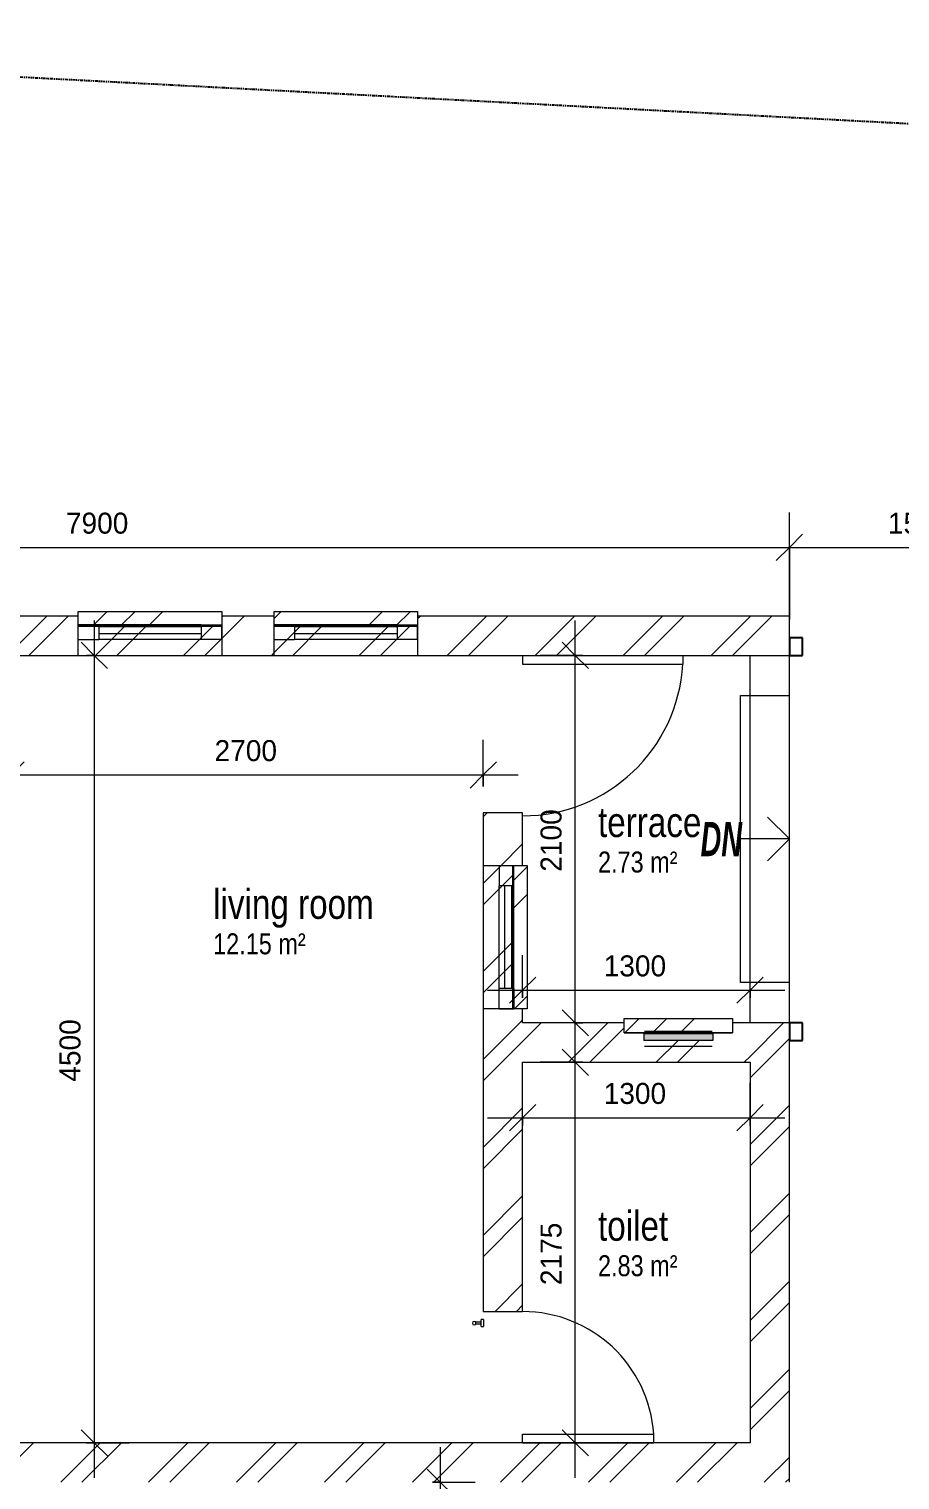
# Model space of a CAD drawing. Header units: millimetres. Extents: x -72672 to -42677, y -7093 to 15979.
# Drawn here: x -67399 to -62419, y 7687 to 15979 of the extents above; entities that cross this region are included whole.
import ezdxf

# ---------------------------------------------------------------- set-up
doc = ezdxf.new("R2010")
doc.units = ezdxf.units.MM
doc.linetypes.add('Double dash', pattern=[42.8625, 15.875, -4.7625, 6.35, -4.7625, 6.35, -4.7625])
doc.linetypes.add('Overhead', pattern=[3.96875, 2.38125, -1.5875])
for name, color, linetype, lineweight in [('A-ANNO-DIMS', 211, 'Continuous', 9), ('A-ANNO-DIMS-100', 211, 'Continuous', 9), ('A-AREA', 32, 'Continuous', 9), ('A-AREA-IDEN', 2, 'Continuous', 9), ('A-DETL-GENF', 92, 'Continuous', 9), ('A-DOOR', 31, 'Continuous', 9), ('A-FLOR', 192, 'Continuous', 9), ('A-FLOR-OVHD', 1, 'Overhead', 9), ('A-GLAZ', 151, 'Continuous', 9), ('A-WALL', 113, 'Continuous', 9), ('A-WALL-PATT', 111, 'Continuous', 9), ('C-PROP-LINE', 91, 'Double dash', 25), ('Q-CASE', 31, 'Continuous', 9), ('S-STRS', 31, 'Continuous', 9), ('S-STRS-ANNO', 31, 'Continuous', 9), ('S-STRS-IDEN', 31, 'Continuous', 9)]:
    doc.layers.add(name, color=color, linetype=linetype, lineweight=lineweight)
doc.styles.add('Arial', font='arial.ttf', dxfattribs={"width": 0.8, "height": 120})
doc.styles.add('Arial_1', font='arial.ttf', dxfattribs={"width": 0.8, "height": 170})
doc.styles.add('Arial_B_I', font='arialbi.ttf', dxfattribs={"width": 0.6, "height": 196.031746})
doc.styles.add('Bell MT', font='BELL.TTF', dxfattribs={"height": 120})
doc.dimstyles.new('Diagonal_-_2_5mm_Arial', dxfattribs={"dimscale": 304.8, "dimtxt": 125.013856, "dimasz": 0.492126, "dimexe": 0.656168, "dimexo": 0.492126, "dimgap": 0.098425, "dimtad": 1, "dimdec": 0, "dimzin": 0, "dimdsep": 46, "dimtxsty": 'Bell MT', "dimblk1": 'OBLIQUE', "dimblk2": 'OBLIQUE', "dimsah": 1, "dimcen": 0.09, "dimdle": 0.656168, "dimazin": 0, "dimtfac": 1, "dimtdec": 4, "dimtix": 1, "dimtmove": 0, "dimatfit": 3, "dimfxl": 1, "dimtvp": 1, "dimtolj": 1, "dimtzin": 0, "dimarcsym": 2})
pattern_1 = [(45, (-58800, 0), (-251.447, 251.447), []), (45, (-58800, 381), (-251.447, 251.447), [])]

# ---------------------------------------------------------------- blocks, each defined once
blk = doc.blocks.new('Schueco AWS 75 SI_ type 1 triple glass 40mm - Schueco 600x1100-V56-Level 1')
at = {"layer": 'A-GLAZ'}
h = blk.add_hatch(dxfattribs=at)
h.set_pattern_fill('FP_120', color=90, style=0, pattern_type=2)
h.set_pattern_definition([(225, (-4762, 10186.75), (449.013, -449.013), []), (225, (-4920.8, 10186.75), (6e-14, -898.026), []), (225, (-4603.3, 10186.75), (6e-14, -898.026), [])])
h.paths.add_polyline_path([(-185, -54.6), (-185, -57.6), (435, -57.6), (435, -54.6)])
h = blk.add_hatch(dxfattribs=at)
h.set_pattern_fill('FP_119', color=90, style=0, pattern_type=2)
h.set_pattern_definition([(224.93, (-4762, 10016.25), (446.82, -450.105), []), (224.93, (-4920.8, 10016.25), (-2.192, -898.023), []), (224.93, (-4603.3, 10016.25), (-2.192, -898.023), [])])
h.paths.add_polyline_path([(-185, -57.6), (-185, -137.8), (435, -137.8), (435, -57.6)])
blk.add_hatch(color=90, dxfattribs=at).paths.add_polyline_path([(-72, -11.4), (-72, -51.4), (322, -51.4), (322, -11.4)])
for p, q in [((-68, 22.5), (318, 22.5)), ((-72, -11.4), (322, -11.4)), ((-72, -51.4), (-72, -11.4)), ((322, -51.4), (-72, -51.4)), ((-68, -62.5), (318, -62.5)), ((322, -51.4), (322, -11.4))]:
    blk.add_line(p, q, dxfattribs=at)
at = {"layer": 'A-GLAZ', "color": 90}
for p, q in [((-185, -57.6), (-185, -54.6)), ((435, -54.6), (-185, -54.6)), ((-185, -137.8), (-185, -57.6)), ((435, -57.6), (-185, -57.6)), ((435, -54.6), (435, -57.6)), ((435, -57.6), (435, -137.8)), ((435, -137.8), (-185, -137.8))]:
    blk.add_line(p, q, dxfattribs=at)
at = {"layer": 'A-GLAZ', "lineweight": 18}
for p, q in [((-68, -11.4), (318, -11.4)), ((-68, -51.4), (318.1, -51.4))]:
    blk.add_line(p, q, dxfattribs=at)
blk = doc.blocks.new('Schueco AWS 75 SI_ type 1 triple glass 40mm - Schueco 900-V57-Level 1')
at = {"layer": 'A-GLAZ'}
h = blk.add_hatch(dxfattribs=at)
h.set_pattern_fill('FP_122', color=90, style=0, pattern_type=2)
h.set_pattern_definition([(315, (-10664.25, -5889.5), (449.013, 449.013), []), (315, (-10664.25, -6048.3), (898.026, 0), []), (315, (-10664.25, -5730.8), (898.026, 0), [])])
h.paths.add_polyline_path([(-285, -57.6), (535, -57.6), (535, -54.6), (-285, -54.6)])
h = blk.add_hatch(dxfattribs=at)
h.set_pattern_fill('FP_121', color=90, style=0, pattern_type=2)
h.set_pattern_definition([(315.07, (-10664.25, -5917.4), (446.82, 450.105), []), (315.07, (-10664.25, -6075.8), (895.835, 2.187), []), (315.07, (-10664.25, -5759.07), (895.835, 2.187), [])])
h.paths.add_polyline_path([(-285, -137.8), (535, -137.8), (535, -57.6), (-285, -57.6), (-285, -112.5)])
at = {"layer": 'A-DETL-GENF'}
for p, q in [((-285, 22.5), (-168, 22.5)), ((-285, 22.5), (-285, -62.5)), ((-168, -62.5), (-168, 22.5)), ((535, 22.5), (418, 22.5)), ((418, -62.5), (418, 22.5)), ((535, 22.5), (535, -62.5)), ((-168, -62.5), (-285, -62.5)), ((418, -62.5), (535, -62.5))]:
    blk.add_line(p, q, dxfattribs=at)
at = {"layer": 'A-GLAZ'}
for p, q in [((-168, 22.5), (418, 22.5)), ((-168, -62.5), (418, -62.5))]:
    blk.add_line(p, q, dxfattribs=at)
at = {"layer": 'A-GLAZ', "color": 90}
for p, q in [((535, -54.6), (-285, -54.6)), ((535, -57.6), (-285, -57.6)), ((-285, -137.8), (-285, -112.5)), ((535, -137.8), (-285, -137.8)), ((535, -112.5), (535, -137.8))]:
    blk.add_line(p, q, dxfattribs=at)
at = {"layer": 'A-GLAZ', "lineweight": 18}
for p, q in [((-168, -11.4), (418, -11.4)), ((-168, -51.4), (418.1, -51.4))]:
    blk.add_line(p, q, dxfattribs=at)
blk = doc.blocks.new('d - 750-379112-Level 1')
at = {"layer": 'A-DOOR', "lineweight": 18}
for p, q in [((325.7, 112.5), (325.7, 862.5)), ((375, 862.5), (325.7, 862.5)), ((375, 112.5), (375, 862.5)), ((375, 112.5), (325.7, 112.5))]:
    blk.add_line(p, q, dxfattribs=at)
at = {"layer": 'A-DOOR'}
for p, q in [((-329, -112), (-329, -124.1)), ((-329, -112), (-289, -112)), ((-289, -124.1), (-329, -124.1)), ((-314, -124.1), (-314, -157.9)), ((-304, -157.9), (-304, -124.1)), ((-289, -124.1), (-289, -112))]:
    blk.add_line(p, q, dxfattribs=at)
for centre, radius, start, end in [((376.7, 112.5), 751.7, 93.89033, 180), ((-309, -165), 10, 90, 270), ((-309, -165), 10, 270, 90)]:
    blk.add_arc(centre, radius, start, end, dxfattribs=at)
blk = doc.blocks.new('Schueco AWS 75 SI_ type 1 triple glass 40mm - Schueco 900-V60-Level 1')
at = {"layer": 'A-GLAZ'}
h = blk.add_hatch(dxfattribs=at)
h.set_pattern_fill('FP_130', color=90, style=0, pattern_type=2)
h.set_pattern_definition([(225, (-6662.65, 12511.75), (449.013, -449.013), []), (225, (-6821.4, 12511.75), (6e-14, -898.026), []), (225, (-6503.9, 12511.75), (6e-14, -898.026), [])])
h.paths.add_polyline_path([(-285, -54.6), (-285, -57.6), (535, -57.6), (535, -54.6)])
h = blk.add_hatch(dxfattribs=at)
h.set_pattern_fill('FP_129', color=90, style=0, pattern_type=2)
h.set_pattern_definition([(224.93, (-6662.65, 12394.3), (446.82, -450.105), []), (224.93, (-6821.4, 12394.3), (-2.192, -898.023), []), (224.93, (-6503.9, 12394.3), (-2.192, -898.023), [])])
h.paths.add_polyline_path([(-285, -57.6), (-285, -137.8), (535, -137.8), (535, -57.6)])
at = {"layer": 'A-DETL-GENF'}
for p, q in [((-285, 22.5), (-168, 22.5)), ((-285, 22.5), (-285, -62.5)), ((-168, -62.5), (-168, 22.5)), ((535, 22.5), (418, 22.5)), ((418, -62.5), (418, 22.5)), ((535, 22.5), (535, -62.5)), ((-168, -62.5), (-285, -62.5)), ((418, -62.5), (535, -62.5))]:
    blk.add_line(p, q, dxfattribs=at)
at = {"layer": 'A-GLAZ'}
for p, q in [((-168, 22.5), (418, 22.5)), ((-168, -62.5), (418, -62.5))]:
    blk.add_line(p, q, dxfattribs=at)
at = {"layer": 'A-GLAZ', "color": 90}
for p, q in [((535, -54.6), (-285, -54.6)), ((535, -57.6), (-285, -57.6)), ((-285, -137.8), (-285, -112.5)), ((535, -137.8), (-285, -137.8)), ((535, -112.5), (535, -137.8))]:
    blk.add_line(p, q, dxfattribs=at)
at = {"layer": 'A-GLAZ', "lineweight": 18}
for p, q in [((-168, -11.4), (418, -11.4)), ((-168, -51.4), (418.1, -51.4))]:
    blk.add_line(p, q, dxfattribs=at)
blk = doc.blocks.new('Schueco AWS 75 SI_ type 1 triple glass 40mm - Schueco 900-V61-Level 1')
at = {"layer": 'A-GLAZ'}
h = blk.add_hatch(dxfattribs=at)
h.set_pattern_fill('FP_132', color=90, style=0, pattern_type=2)
h.set_pattern_definition([(225, (-7782.65, 12511.75), (449.013, -449.013), []), (225, (-7941.4, 12511.75), (6e-14, -898.026), []), (225, (-7623.9, 12511.75), (6e-14, -898.026), [])])
h.paths.add_polyline_path([(-285, -54.6), (-285, -57.6), (535, -57.6), (535, -54.6)])
h = blk.add_hatch(dxfattribs=at)
h.set_pattern_fill('FP_131', color=90, style=0, pattern_type=2)
h.set_pattern_definition([(224.93, (-7782.65, 12394.3), (446.82, -450.105), []), (224.93, (-7941.4, 12394.3), (-2.192, -898.023), []), (224.93, (-7623.9, 12394.3), (-2.192, -898.023), [])])
h.paths.add_polyline_path([(-285, -57.6), (-285, -137.8), (535, -137.8), (535, -57.6)])
at = {"layer": 'A-DETL-GENF'}
for p, q in [((-285, 22.5), (-168, 22.5)), ((-285, 22.5), (-285, -62.5)), ((-168, -62.5), (-168, 22.5)), ((535, 22.5), (418, 22.5)), ((418, -62.5), (418, 22.5)), ((535, 22.5), (535, -62.5)), ((-168, -62.5), (-285, -62.5)), ((418, -62.5), (535, -62.5))]:
    blk.add_line(p, q, dxfattribs=at)
at = {"layer": 'A-GLAZ'}
for p, q in [((-168, 22.5), (418, 22.5)), ((-168, -62.5), (418, -62.5))]:
    blk.add_line(p, q, dxfattribs=at)
at = {"layer": 'A-GLAZ', "color": 90}
for p, q in [((535, -54.6), (-285, -54.6)), ((535, -57.6), (-285, -57.6)), ((-285, -137.8), (-285, -112.5)), ((535, -137.8), (-285, -137.8)), ((535, -112.5), (535, -137.8))]:
    blk.add_line(p, q, dxfattribs=at)
at = {"layer": 'A-GLAZ', "lineweight": 18}
for p, q in [((-168, -11.4), (418, -11.4)), ((-168, -51.4), (418.1, -51.4))]:
    blk.add_line(p, q, dxfattribs=at)
blk = doc.blocks.new('M_Single-Flush - 900 X 21OO-375508-Level 1')
at = {"layer": 'A-DOOR', "lineweight": 18}
for p, q in [((399, -112.5), (399, -1027.8)), ((450, -112.5), (399, -112.5)), ((450, -112.5), (450, -1027.8)), ((450, -1027.8), (399, -1027.8))]:
    blk.add_line(p, q, dxfattribs=at)
at = {"layer": 'A-DOOR'}
blk.add_arc((450, -112.5), 916.7, 180, 266.81071, dxfattribs=at)
blk = doc.blocks.new('Casework 4 - Casework 4-632424-Level 1')
at = {"layer": 'Q-CASE', "lineweight": 25}
for p, q in [((-62977, 12499.2), (-63052, 12499.2)), ((-63052, 12499.2), (-63052, 12399.2)), ((-62977, 12399.2), (-62977, 12499.2)), ((-63052, 12399.2), (-62977, 12399.2)), ((-62977, 10299.2), (-63052, 10299.2)), ((-63052, 10299.2), (-63052, 10199.2)), ((-62977, 10199.2), (-62977, 10299.2)), ((-63052, 10199.2), (-62977, 10199.2))]:
    blk.add_line(p, q, dxfattribs=at)
blk = doc.blocks.new('Family - ___-523977-Level 1')
at = {"layer": 'C-PROP-LINE'}
blk.add_line((-72672, 15978.9), (-42677, 14406.9), dxfattribs=at)
blk = doc.blocks.new('DIMBLOCK53-Level 1')
at = {"layer": 'A-ANNO-DIMS-100'}
for p, q in [((-67502, 11672.2), (-67502, 11916.1)), ((-64802, 11649.2), (-64802, 11916.1)), ((-67502, 11716.1), (-67427, 11791.1)), ((-64802, 11716.1), (-64727, 11791.1)), ((-67702, 11716.1), (-64602, 11716.1)), ((-67502, 11716.1), (-67577, 11641.1)), ((-67502, 11716.1), (-67502, 11672.2)), ((-64802, 11716.1), (-64877, 11641.1)), ((-64802, 11716.1), (-64802, 11649.2))]:
    blk.add_line(p, q, dxfattribs=at)
at = {"layer": 'A-ANNO-DIMS-100', "color": 0, "insert": (-66338.5, 11914.9), "char_height": 120, "width": 447.507, "attachment_point": 1, "line_spacing_factor": 1.048845, "style": 'Bell MT'}
blk.add_mtext('2700', dxfattribs=at)
blk = doc.blocks.new('_Oblique')
at = {"color": 0, "linetype": 'ByBlock', "lineweight": -2}
blk.add_line((-0.5, -0.5), (0.5, 0.5), dxfattribs=at)
blk = doc.blocks.new('DIMBLOCK75-Level 1')
at = {"layer": 'A-ANNO-DIMS-100'}
for p, q in [((-67026.5, 12599.2), (-67026.5, 7699.2)), ((-67026.5, 12399.2), (-67101.5, 12474.2)), ((-67070.4, 12399.2), (-66826.5, 12399.2)), ((-67026.5, 12399.2), (-67070.4, 12399.2)), ((-67026.5, 12399.2), (-66951.5, 12324.2)), ((-67026.5, 7899.2), (-67101.5, 7974.2)), ((-67070.4, 7899.2), (-66826.5, 7899.2)), ((-67026.5, 7899.2), (-67070.4, 7899.2)), ((-67026.5, 7899.2), (-66951.5, 7824.2))]:
    blk.add_line(p, q, dxfattribs=at)
at = {"layer": 'A-ANNO-DIMS-100', "color": 0, "insert": (-67225.2, 9962.8), "char_height": 120, "width": 447.507, "attachment_point": 1, "rotation": 90, "line_spacing_factor": 1.048845, "style": 'Bell MT'}
blk.add_mtext('4500', dxfattribs=at)
blk = doc.blocks.new('DIMBLOCK76-Level 1')
at = {"layer": 'A-ANNO-DIMS-100'}
for p, q in [((-64275.9, 10099.2), (-64275.9, 12599.2)), ((-64275.9, 12399.2), (-64350.9, 12474.2)), ((-64231.9, 12399.2), (-64475.9, 12399.2)), ((-64275.9, 12399.2), (-64200.9, 12324.2)), ((-64275.9, 12399.2), (-64231.9, 12399.2)), ((-64275.9, 10299.2), (-64350.9, 10374.2)), ((-64231.9, 10299.2), (-64475.9, 10299.2)), ((-64275.9, 10299.2), (-64200.9, 10224.2)), ((-64275.9, 10299.2), (-64231.9, 10299.2))]:
    blk.add_line(p, q, dxfattribs=at)
at = {"layer": 'A-ANNO-DIMS-100', "color": 0, "insert": (-64474.6, 11162.8), "char_height": 120, "width": 447.507, "attachment_point": 1, "rotation": 90, "line_spacing_factor": 1.048845, "style": 'Bell MT'}
blk.add_mtext('2100', dxfattribs=at)
blk = doc.blocks.new('DIMBLOCK77-Level 1')
at = {"layer": 'A-ANNO-DIMS-100'}
for p, q in [((-70952, 12774.2), (-70952, 13216.1)), ((-63052, 12604.4), (-63052, 13216.1)), ((-70952, 13016.1), (-70877, 13091.1)), ((-63052, 13016.1), (-62977, 13091.1)), ((-71152, 13016.1), (-62852, 13016.1)), ((-70952, 13016.1), (-71027, 12941.1)), ((-70952, 13016.1), (-70952, 12774.2)), ((-63052, 13016.1), (-63127, 12941.1)), ((-63052, 13016.1), (-63052, 12604.4))]:
    blk.add_line(p, q, dxfattribs=at)
at = {"layer": 'A-ANNO-DIMS-100', "color": 0, "insert": (-67188.5, 13214.9), "char_height": 120, "width": 447.507, "attachment_point": 1, "line_spacing_factor": 1.048845, "style": 'Bell MT'}
blk.add_mtext('7900', dxfattribs=at)
blk = doc.blocks.new('DIMBLOCK84-Level 1')
at = {"layer": 'A-ANNO-DIMS-100'}
for p, q in [((-63052, 12604.4), (-63052, 13216.1)), ((-61552, 12972.2), (-61552, 13216.1)), ((-63052, 13016.1), (-62977, 13091.1)), ((-61552, 13016.1), (-61477, 13091.1)), ((-63252, 13016.1), (-61352, 13016.1)), ((-63052, 13016.1), (-63127, 12941.1)), ((-63052, 13016.1), (-63052, 12604.4)), ((-61552, 13016.1), (-61627, 12941.1)), ((-61552, 13016.1), (-61552, 12972.2))]:
    blk.add_line(p, q, dxfattribs=at)
at = {"layer": 'A-ANNO-DIMS-100', "color": 0, "insert": (-62488.5, 13214.9), "char_height": 120, "width": 447.507, "attachment_point": 1, "line_spacing_factor": 1.048845, "style": 'Bell MT'}
blk.add_mtext('1500', dxfattribs=at)
blk = doc.blocks.new('DIMBLOCK86-Level 1')
at = {"layer": 'A-ANNO-DIMS-100'}
for p, q in [((-64577, 10442.2), (-64577, 10686.1)), ((-63277, 10442.2), (-63277, 10686.1)), ((-64577, 10486.1), (-64502, 10561.1)), ((-63277, 10486.1), (-63202, 10561.1)), ((-64777, 10486.1), (-63077, 10486.1)), ((-64577, 10486.1), (-64652, 10411.1)), ((-64577, 10486.1), (-64577, 10442.2)), ((-63277, 10486.1), (-63352, 10411.1)), ((-63277, 10486.1), (-63277, 10442.2))]:
    blk.add_line(p, q, dxfattribs=at)
at = {"layer": 'A-ANNO-DIMS-100', "color": 0, "insert": (-64113.5, 10684.8), "char_height": 120, "width": 447.507, "attachment_point": 1, "line_spacing_factor": 1.048845, "style": 'Bell MT'}
blk.add_mtext('1300', dxfattribs=at)
blk = doc.blocks.new('DIMBLOCK87-Level 1')
at = {"layer": 'A-ANNO-DIMS-100'}
for p, q in [((-64577, 9713.2), (-64577, 9957.2)), ((-63277, 9713.2), (-63277, 9957.2)), ((-64577, 9757.2), (-64502, 9832.2)), ((-63277, 9757.2), (-63202, 9832.2)), ((-64777, 9757.2), (-63077, 9757.2)), ((-64577, 9757.2), (-64652, 9682.2)), ((-64577, 9757.2), (-64577, 9713.2)), ((-63277, 9757.2), (-63352, 9682.2)), ((-63277, 9757.2), (-63277, 9713.2))]:
    blk.add_line(p, q, dxfattribs=at)
at = {"layer": 'A-ANNO-DIMS-100', "color": 0, "insert": (-64113.5, 9955.9), "char_height": 120, "width": 447.507, "attachment_point": 1, "line_spacing_factor": 1.048845, "style": 'Bell MT'}
blk.add_mtext('1300', dxfattribs=at)
blk = doc.blocks.new('DIMBLOCK88-Level 1')
at = {"layer": 'A-ANNO-DIMS-100'}
for p, q in [((-64275.9, 7699.2), (-64275.9, 10274.2)), ((-64275.9, 10074.2), (-64350.9, 10149.2)), ((-64231.9, 10074.2), (-64475.9, 10074.2)), ((-64275.9, 10074.2), (-64200.9, 9999.2)), ((-64275.9, 10074.2), (-64231.9, 10074.2)), ((-64275.9, 7899.2), (-64350.9, 7974.2)), ((-64231.9, 7899.2), (-64475.9, 7899.2)), ((-64275.9, 7899.2), (-64200.9, 7824.2)), ((-64275.9, 7899.2), (-64231.9, 7899.2))]:
    blk.add_line(p, q, dxfattribs=at)
at = {"layer": 'A-ANNO-DIMS-100', "color": 0, "insert": (-64474.6, 8800.3), "char_height": 120, "width": 447.507, "attachment_point": 1, "rotation": 90, "line_spacing_factor": 1.048845, "style": 'Bell MT'}
blk.add_mtext('2175', dxfattribs=at)
blk = doc.blocks.new('DIMBLOCK89-Level 1')
at = {"layer": 'A-ANNO-DIMS-100'}
for p, q in [((-65048.2, 7874.2), (-65048.2, 6424.2)), ((-65048.2, 7674.2), (-65123.2, 7749.2)), ((-65092.2, 7674.2), (-64848.2, 7674.2)), ((-65048.2, 7674.2), (-65092.2, 7674.2)), ((-65048.2, 7674.2), (-64973.2, 7599.2)), ((-65048.2, 6624.2), (-65123.2, 6699.2)), ((-65092.2, 6624.2), (-64848.2, 6624.2)), ((-65048.2, 6624.2), (-65092.2, 6624.2)), ((-65048.2, 6624.2), (-64973.2, 6549.2))]:
    blk.add_line(p, q, dxfattribs=at)
at = {"layer": 'A-ANNO-DIMS-100', "color": 0, "insert": (-65247, 6962.8), "char_height": 120, "width": 447.507, "attachment_point": 1, "rotation": 90, "line_spacing_factor": 1.048845, "style": 'Bell MT'}
blk.add_mtext('1050', dxfattribs=at)

msp = doc.modelspace()

# ---------------------------------------------------------------- hatches: boundary and pattern name
at = {"layer": 'A-WALL'}
h = msp.add_hatch(dxfattribs=at)
h.set_pattern_fill('FP_1', color=236, style=0, pattern_type=2)
h.set_pattern_definition(pattern_1)
h.paths.add_polyline_path([(-66297.7, 12399.2), (-66297.7, 12566.4), (-67117.7, 12566.4), (-67117.7, 12399.2)])
h = msp.add_hatch(dxfattribs=at)
h.set_pattern_fill('FP_1', color=236, style=0, pattern_type=2)
h.set_pattern_definition(pattern_1)
h.paths.add_polyline_path([(-66297.7, 12399.2), (-66297.7, 12566.4), (-67117.7, 12566.4), (-67117.7, 12399.2)])
h = msp.add_hatch(dxfattribs=at)
h.set_pattern_fill('FP_1', color=236, style=0, pattern_type=2)
h.set_pattern_definition(pattern_1)
h.paths.add_polyline_path([(-65177.7, 12399.2), (-65177.7, 12566.4), (-65997.7, 12566.4), (-65997.7, 12399.2)])
h = msp.add_hatch(dxfattribs=at)
h.set_pattern_fill('FP_1', color=236, style=0, pattern_type=2)
h.set_pattern_definition(pattern_1)
h.paths.add_polyline_path([(-65177.7, 12399.2), (-65177.7, 12566.4), (-65997.7, 12566.4), (-65997.7, 12399.2)])
h = msp.add_hatch(dxfattribs=at)
h.set_pattern_fill('FP_1', color=236, style=0, pattern_type=2)
h.set_pattern_definition(pattern_1)
h.paths.add_polyline_path([(-64634.9, 10379.2), (-64634.9, 11199.2), (-64802, 11199.2), (-64802, 10379.2)])
h = msp.add_hatch(dxfattribs=at)
h.set_pattern_fill('FP_1', color=236, style=0, pattern_type=2)
h.set_pattern_definition(pattern_1)
h.paths.add_polyline_path([(-64634.9, 10379.2), (-64634.9, 11199.2), (-64802, 11199.2), (-64802, 10379.2)])
at = {"layer": 'A-WALL-PATT'}
h = msp.add_hatch(dxfattribs=at)
h.set_pattern_fill('FP_1', color=236, style=0, pattern_type=2)
h.set_pattern_definition(pattern_1)
h.paths.add_polyline_path([(-63218.6, 12399.2), (-63052, 12399.2), (-63052, 12624.2), (-65177.7, 12624.2), (-65177.7, 12399.2), (-65170.3, 12399.2)])
h.paths.add_polyline_path([(-65997.7, 12399.2), (-65997.7, 12624.2), (-66297.7, 12624.2), (-66297.7, 12399.2)])
h.paths.add_polyline_path([(-67117.7, 12399.2), (-67117.7, 12624.2), (-67727, 12624.2), (-67727, 12399.2), (-67502, 12399.2)])
h = msp.add_hatch(dxfattribs=at)
h.set_pattern_fill('FP_1', color=234, style=0, pattern_type=2)
h.set_pattern_definition(pattern_1)
h.paths.add_polyline_path([(-63218.6, 12399.2), (-63052, 12399.2), (-63052, 12624.2), (-65177.7, 12624.2), (-65177.7, 12399.2), (-65170.3, 12399.2)])
h.paths.add_polyline_path([(-65997.7, 12399.2), (-65997.7, 12624.2), (-66297.7, 12624.2), (-66297.7, 12399.2)])
h.paths.add_polyline_path([(-67117.7, 12399.2), (-67117.7, 12624.2), (-67727, 12624.2), (-67727, 12399.2), (-67502, 12399.2)])
h = msp.add_hatch(dxfattribs=at)
h.set_pattern_fill('FP_1', color=236, style=0, pattern_type=2)
h.set_pattern_definition(pattern_1)
h.paths.add_polyline_path([(-64577, 10299.2), (-64577, 10379.2), (-64802, 10379.2), (-64802, 10299.2)])
h.paths.add_polyline_path([(-64577, 11199.2), (-64577, 11499.2), (-64802, 11499.2), (-64802, 11199.2)])
h = msp.add_hatch(dxfattribs=at)
h.set_pattern_fill('FP_1', color=234, style=0, pattern_type=2)
h.set_pattern_definition(pattern_1)
h.paths.add_polyline_path([(-64577, 10299.2), (-64577, 10379.2), (-64802, 10379.2), (-64802, 10299.2)])
h.paths.add_polyline_path([(-64577, 11199.2), (-64577, 11499.2), (-64802, 11499.2), (-64802, 11199.2)])
h = msp.add_hatch(dxfattribs=at)
h.set_pattern_fill('FP_1', color=236, style=0, pattern_type=2)
h.set_pattern_definition(pattern_1)
h.paths.add_polyline_path([(-63277, 10074.2), (-63277, 10299.2), (-63377, 10299.2), (-63377, 10241.4), (-63997, 10241.4), (-63997, 10299.2), (-64802, 10299.2), (-64802, 10074.2), (-63490, 10074.2)])
h.paths.add_polyline_path([(-63861.1, 10198.2), (-63884, 10198.2), (-63884, 10238.2), (-63490, 10238.2), (-63490, 10198.2)])
h = msp.add_hatch(dxfattribs=at)
h.set_pattern_fill('FP_1', color=234, style=0, pattern_type=2)
h.set_pattern_definition(pattern_1)
h.paths.add_polyline_path([(-63277, 10074.2), (-63277, 10299.2), (-63377, 10299.2), (-63377, 10241.4), (-63997, 10241.4), (-63997, 10299.2), (-64802, 10299.2), (-64802, 10074.2), (-63490, 10074.2)])
h.paths.add_polyline_path([(-63861.1, 10198.2), (-63884, 10198.2), (-63884, 10238.2), (-63490, 10238.2), (-63490, 10198.2)])
h = msp.add_hatch(dxfattribs=at)
h.set_pattern_fill('FP_1', color=236, style=0, pattern_type=2)
h.set_pattern_definition(pattern_1)
h.paths.add_polyline_path([(-63052, 7899.2), (-63052, 10299.2), (-63277, 10299.2), (-63277, 7899.2), (-63218.6, 7899.2)])
h = msp.add_hatch(dxfattribs=at)
h.set_pattern_fill('FP_1', color=234, style=0, pattern_type=2)
h.set_pattern_definition(pattern_1)
h.paths.add_polyline_path([(-63052, 7899.2), (-63052, 10299.2), (-63277, 10299.2), (-63277, 7899.2), (-63218.6, 7899.2)])
h = msp.add_hatch(dxfattribs=at)
h.set_pattern_fill('FP_1', color=236, style=0, pattern_type=2)
h.set_pattern_definition(pattern_1)
h.paths.add_polyline_path([(-64577, 8649.2), (-64577, 10074.2), (-64802, 10074.2), (-64802, 8649.2), (-64682.4, 8649.2)])
h = msp.add_hatch(dxfattribs=at)
h.set_pattern_fill('FP_1', color=234, style=0, pattern_type=2)
h.set_pattern_definition(pattern_1)
h.paths.add_polyline_path([(-64577, 8649.2), (-64577, 10074.2), (-64802, 10074.2), (-64802, 8649.2), (-64682.4, 8649.2)])
h = msp.add_hatch(dxfattribs=at)
h.set_pattern_fill('FP_1', color=236, style=0, pattern_type=2)
h.set_pattern_definition(pattern_1)
h.paths.add_polyline_path([(-63052, 7674.2), (-63052, 7899.2), (-67502, 7899.2), (-67502, 7674.2), (-63218.6, 7674.2)])
h = msp.add_hatch(dxfattribs=at)
h.set_pattern_fill('FP_1', color=234, style=0, pattern_type=2)
h.set_pattern_definition(pattern_1)
h.paths.add_polyline_path([(-63052, 7674.2), (-63052, 7899.2), (-67502, 7899.2), (-67502, 7674.2), (-63218.6, 7674.2)])

# ---------------------------------------------------------------- linework, layer by layer
at = {"layer": 'A-AREA'}
msp.add_line((-63277, 10299.2), (-63277, 12399.2), dxfattribs=at)
at = {"layer": 'A-FLOR'}
for p, q in [((-63052, 12170.6), (-63052, 12399.2)), ((-63332, 10529.6), (-63332, 12170.6)), ((-63332, 12170.6), (-63052, 12170.6)), ((-63052, 10529.6), (-63332, 10529.6)), ((-63052, 10299.2), (-63052, 10529.6))]:
    msp.add_line(p, q, dxfattribs=at)
at = {"layer": 'A-FLOR-OVHD'}
msp.add_line((-63052, 10299.2), (-63052, 12399.2), dxfattribs=at)
at = {"layer": 'A-WALL', "color": 226, "lineweight": 18}
for p, q in [((-67117.7, 12624.2), (-68307, 12624.2)), ((-67117.7, 12399.2), (-67117.7, 12624.2)), ((-65997.7, 12624.2), (-66297.7, 12624.2)), ((-66297.7, 12624.2), (-66297.7, 12399.2)), ((-65997.7, 12399.2), (-65997.7, 12624.2)), ((-63052, 12624.2), (-65177.7, 12624.2)), ((-65177.7, 12624.2), (-65177.7, 12399.2)), ((-63052, 12399.2), (-63052, 12624.2)), ((-67502, 12399.2), (-63052, 12399.2)), ((-64577, 11499.2), (-64802, 11499.2)), ((-64802, 11499.2), (-64802, 8649.2)), ((-64577, 11199.2), (-64577, 11499.2)), ((-64802, 11199.2), (-64577, 11199.2)), ((-64577, 10379.2), (-64802, 10379.2)), ((-64577, 10299.2), (-64577, 10379.2)), ((-63997, 10299.2), (-64577, 10299.2)), ((-63052, 10299.2), (-63377, 10299.2)), ((-63052, 7674.2), (-63052, 10299.2)), ((-64577, 10074.2), (-63277, 10074.2)), ((-64577, 8649.2), (-64577, 10074.2)), ((-63277, 10074.2), (-63277, 7899.2)), ((-64802, 8649.2), (-64577, 8649.2)), ((-63277, 7899.2), (-67502, 7899.2))]:
    msp.add_line(p, q, dxfattribs=at)
at = {"layer": 'S-STRS'}
for p, q in [((-63332, 10529.6), (-63332, 12170.6)), ((-63052, 10529.6), (-63052, 12170.6))]:
    msp.add_line(p, q, dxfattribs=at)
at = {"layer": 'S-STRS', "linetype": 'Overhead'}
msp.add_line((-63052, 10529.6), (-63052, 12170.6), dxfattribs=at)
at = {"layer": 'S-STRS-ANNO'}
for q in [(-63177, 11475.1), (-63332, 11350.1), (-63177, 11225.1)]:
    msp.add_line((-63052, 11350.1), q, dxfattribs=at)

# ---------------------------------------------------------------- block references
at = {"layer": 'A-DOOR', "color": 7}
for name, p, rotation in [('M_Single-Flush - 900 X 21OO-375508-Level 1', (-64689.5, 11949.2), 89.99999999999937), ('d - 750-379112-Level 1', (-64689.5, 8274.2), 269.9999999999994)]:
    msp.add_blockref(name, p, dxfattribs=dict(at, rotation=rotation))
at = {"layer": 'A-GLAZ', "color": 90}
for name, p, rotation in [('Schueco AWS 75 SI_ type 1 triple glass 40mm - Schueco 900-V61-Level 1', (-66582.7, 12511.7), 180), ('Schueco AWS 75 SI_ type 1 triple glass 40mm - Schueco 900-V60-Level 1', (-65462.7, 12511.7), 180), ('Schueco AWS 75 SI_ type 1 triple glass 40mm - Schueco 900-V57-Level 1', (-64689.5, 10664.2), 89.99999999999937), ('Schueco AWS 75 SI_ type 1 triple glass 40mm - Schueco 600x1100-V56-Level 1', (-63562, 10186.7), 180)]:
    msp.add_blockref(name, p, dxfattribs=dict(at, rotation=rotation))
at = {"layer": 'C-PROP-LINE'}
msp.add_blockref('Family - ___-523977-Level 1', (0, 0), dxfattribs=at)
at = {"layer": 'Q-CASE'}
msp.add_blockref('Casework 4 - Casework 4-632424-Level 1', (0, 0), dxfattribs=at)

# ---------------------------------------------------------------- texts
at = {"layer": 'A-AREA-IDEN', "attachment_point": 1}
for s, insert, char_height, width, style in [('terrace', (-64146.1, 11531), 170, 724.725, 'Arial_1'), ('2.73 m²', (-64146.1, 11278.4), 120, 590.042, 'Arial'), ('living room', (-66346.7, 11063.5), 170, 1122.362, 'Arial_1'), ('12.15 m²', (-66346.7, 10810.9), 120, 686.244, 'Arial'), ('toilet', (-64146.1, 9223.9), 170, 481.012, 'Arial_1'), ('2.83 m²', (-64146.1, 8971.3), 120, 590.042, 'Arial')]:
    msp.add_mtext(s, dxfattribs=dict(at, insert=insert, char_height=char_height, width=width, style=style))
at = {"layer": 'S-STRS-IDEN', "lineweight": 25, "insert": (-63559.7, 11447.7), "char_height": 196.03, "width": 273.235, "attachment_point": 1, "line_spacing_factor": 0.941778, "style": 'Arial_B_I'}
msp.add_mtext('DN', dxfattribs=at)

# ---------------------------------------------------------------- dimensions: what is measured, and where the dimension line sits
at = {"layer": 'A-ANNO-DIMS'}
for base, p1, p2, override, picture, middle in [((-63052, 13016.1), (-70952, 12624.2), (-63052, 12454.4), {"dimpost": '<>', "dimfxl": 7901.825066}, 'DIMBLOCK77-Level 1', (-67002, 13108.3)), ((-61552, 13016.1), (-63052, 12454.4), (-61552, 13122.2), {"dimpost": '<>', "dimfxl": 1641.923727}, 'DIMBLOCK84-Level 1', (-62302, 13107)), ((-64802, 11716.1), (-67502, 11822.2), (-64802, 11499.2), {"dimpost": '<>', "dimfxl": 2719.245133}, 'DIMBLOCK53-Level 1', (-66152, 11808.3)), ((-63277, 10486.1), (-64577, 10592.2), (-63277, 10592.2), {"dimpost": '<>', "dimfxl": 1300}, 'DIMBLOCK86-Level 1', (-63927, 10577)), ((-63277, 9757.2), (-64577, 9863.2), (-63277, 9863.2), {"dimpost": '<>', "dimfxl": 1300}, 'DIMBLOCK87-Level 1', (-63927, 9848.1))]:
    dim = msp.add_linear_dim(base=base, p1=p1, p2=p2, dimstyle='Diagonal_-_2_5mm_Arial', override=override, dxfattribs=at)
    dim.commit()
    dim.dimension.update_dxf_attribs({"geometry": picture, "text_midpoint": middle})
for base, p1, p2, override, picture, middle in [((-67026.5, 7899.2), (-66920.4, 12399.2), (-66920.4, 7899.2), {"dimpost": '<>', "dimfxl": 4500}, 'DIMBLOCK75-Level 1', (-67117.3, 10149.2)), ((-64275.9, 12399.2), (-64381.9, 10299.2), (-64381.9, 12399.2), {"dimpost": '<>', "dimfxl": 2100}, 'DIMBLOCK76-Level 1', (-64366.7, 11349.2)), ((-64275.9, 10074.2), (-64381.9, 7899.2), (-64381.9, 10074.2), {"dimpost": '<>', "dimfxl": 2175}, 'DIMBLOCK88-Level 1', (-64368.1, 8986.7)), ((-65048.2, 6624.2), (-64942.2, 7674.2), (-64942.2, 6624.2), {"dimpost": '<>', "dimfxl": 1050}, 'DIMBLOCK89-Level 1', (-65139.1, 7149.2))]:
    dim = msp.add_linear_dim(base=base, p1=p1, p2=p2, angle=90, dimstyle='Diagonal_-_2_5mm_Arial', override=override, dxfattribs=at)
    dim.commit()
    dim.dimension.update_dxf_attribs({"geometry": picture, "text_midpoint": middle})

doc.saveas('drawing.dxf')
